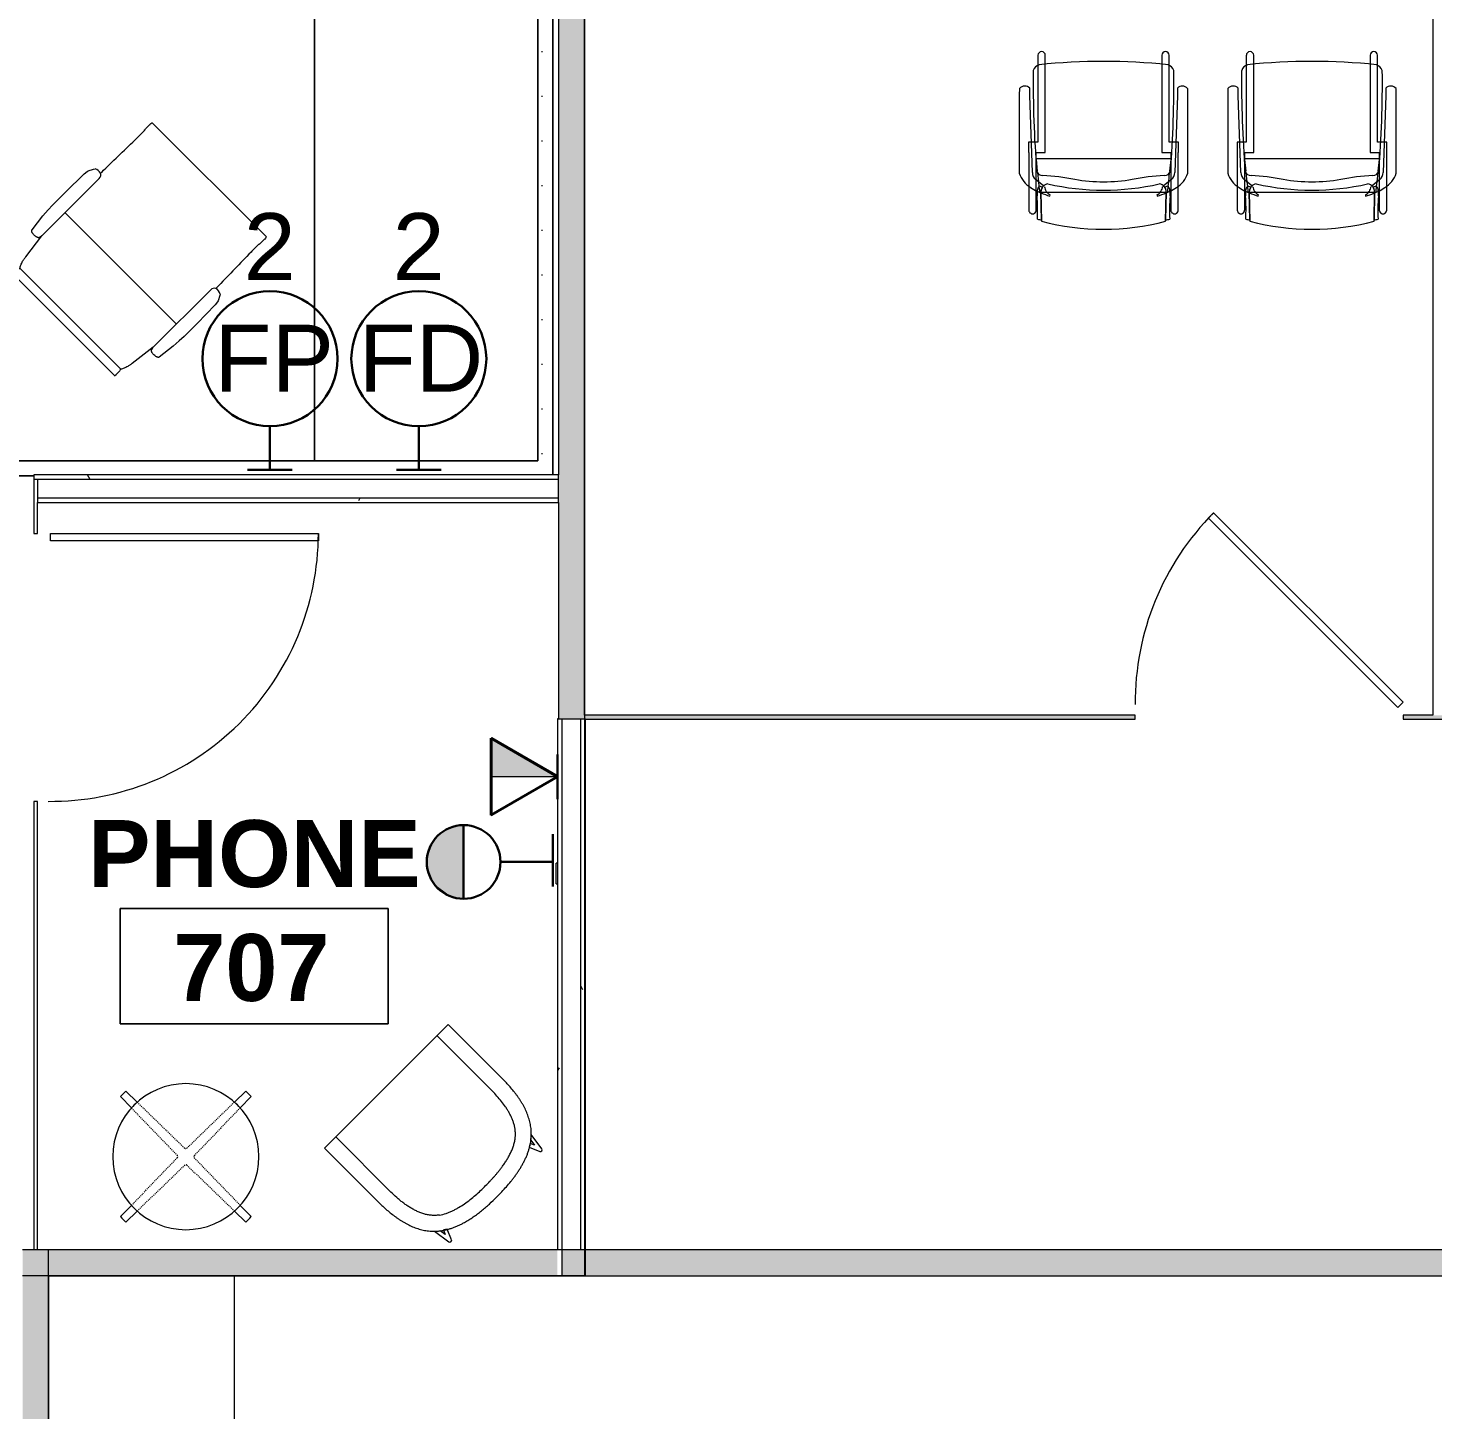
# Model space of a CAD drawing. Header units: inches. Extents: x 0 to 2535, y 0 to 2052.
# Drawn here: x 1130.3 to 1319, y 1736 to 1921.6 of the extents above; entities that cross this region are included whole.
import ezdxf

# ---------------------------------------------------------------- set-up
doc = ezdxf.new("R2010")
doc.units = ezdxf.units.IN
doc.header["$MEASUREMENT"] = 0
for name, pattern in [('Dash', [0.25, 0.125, -0.125]), ('DASH 1_32_', [0.0625, 0.03125, -0.03125]), ('Dash 1_8_', [0.25, 0.125, -0.125])]:
    doc.linetypes.add(name, pattern=pattern)
for name, color, linetype, lineweight in [('A-ANNO-NOTE', 131, 'Continuous', 9), ('A-AREA-IDEN', 2, 'Continuous', 9), ('A-DETL', 90, 'Continuous', 9), ('A-DOOR', 31, 'Continuous', 13), ('A-WALL', 113, 'Continuous', 13), ('A-WALL-PATT', 111, 'Continuous', 13), ('E-ELEC-FIXT', 91, 'Continuous', 9), ('I-FURN', 30, 'Continuous', 9), ('I-FURN-HDLN', 30, 'Dash', 9), ('I-WALL', 2, 'Continuous', 13), ('Q-CASE', 31, 'Continuous', 9)]:
    doc.layers.add(name, color=color, linetype=linetype, lineweight=lineweight)
doc.styles.add('Swis721 Lt BT', font='swissl.ttf', dxfattribs={"height": 9})
doc.styles.add('Swis721 Lt BT_B', font='', dxfattribs={"height": 9})
doc.styles.get('Swis721 Lt BT_B').set_extended_font_data('Swis721 Lt BT', bold=True)
pattern_1 = [(0, (0, 0), (30.72, 7.68), [1.267, -21.773, 1.267, -21.773, -122.88]), (0, (0, 0), (30.72, 7.68), [-46.08, 1.267, -44.813, 1.267, -21.773, -53.76]), (0, (0, 0), (30.72, 7.68), [-115.2, 1.267, -14.093, 1.267, -37.133]), (120, (11.52, 3.84), (-22.011075, 22.7643), [1.267, -21.773, 1.267, -21.773, -122.88]), (120, (11.52, 3.84), (-22.011075, 22.7643), [-46.08, 1.267, -44.813, 1.267, -21.773, -53.76]), (120, (11.52, 3.84), (-22.011075, 22.7643), [-115.2, 1.267, -14.093, 1.267, -37.133]), (240, (15.36, 19.2), (-8.708925, -30.4443), [1.267, -21.773, 1.267, -21.773, -122.88]), (240, (15.36, 19.2), (-8.708925, -30.4443), [-46.08, 1.267, -44.813, 1.267, -21.773, -53.76]), (240, (15.36, 19.2), (-8.708925, -30.4443), [-115.2, 1.267, -14.093, 1.267, -37.133])]

# ---------------------------------------------------------------- blocks, each defined once
blk = doc.blocks.new('Door - Glass Single - Full Rail - Long Handle-7509411-Level 07  POWER _ SIGNAL')
at = {"layer": 'A-DOOR', "lineweight": 20}
for p, q in [((-7.46, 27.46), (-8.16, 26.75)), ((-8.16, 26.75), (17.29, 1.29)), ((18, 2), (-7.46, 27.46)), ((17.29, 1.29), (18, 2))]:
    blk.add_line(p, q, dxfattribs=at)
at = {"layer": 'A-DOOR', "lineweight": 9}
blk.add_arc((18, 2), 36, 135, 180.5, dxfattribs=at)
blk = doc.blocks.new('F-Haworth_Chair_X99-Seminar - X99 Seminar Chair with Glides-V39-Level 07  POWER _ SIGNAL')
at = {"layer": 'I-FURN'}
for p, q in [((-8.34, 11.52), (-8.42, 7.57)), ((-8.42, 7.57), (-8.34, 11.37)), ((8.42, 7.57), (8.34, 11.52)), ((8.34, 11.37), (8.42, 7.57)), ((-10.04, 10.02), (-10.04, 6.81)), ((-9.04, 7.4), (-9.04, 10.02)), ((9.04, 10.02), (9.04, 7.4)), ((10.04, 6.81), (10.04, 10.02)), ((-8.6, 7.6), (-8.62, 7.43)), ((-8.49, 7.6), (-8.56, 7.6)), ((-7.65, 7.6), (-8.4, 7.6)), ((7.65, 7.6), (-7.65, 7.6)), ((-7.18, 7.99), (-7.21, 8.13)), ((7.21, 8.13), (7.18, 7.99)), ((8.4, 7.6), (7.65, 7.6)), ((8.56, 7.6), (8.49, 7.6)), ((8.62, 7.43), (8.6, 7.6)), ((-10.04, 6.81), (-10.04, 5)), ((-9.13, 5.92), (-8.07, 6.77)), ((-9.04, 5.99), (-9.04, 7.4)), ((-9.04, 3.62), (-9.04, 5.99)), ((-8.75, 6.22), (-8.88, 4.99)), ((-8.68, 6.87), (-8.75, 6.22)), ((-8.62, 7.42), (-8.68, 6.87)), ((-8.61, 6.81), (-8.23, 6.95)), ((-8.03, 6.81), (-7.95, 6.87)), ((7.95, 6.87), (8.03, 6.81)), ((8.07, 6.77), (9.13, 5.92)), ((8.23, 6.95), (8.61, 6.81)), ((8.68, 6.87), (8.62, 7.42)), ((8.75, 6.22), (8.68, 6.87)), ((8.88, 4.99), (8.75, 6.22)), ((9.04, 7.4), (9.04, 5.99)), ((9.04, 5.99), (9.04, 3.62)), ((10.04, 5), (10.04, 6.81)), ((-11.32, 5.06), (-11.32, -5.48)), ((-10.04, 4.99), (-10.04, 2.27)), ((-9.92, -5.36), (-9.57, 4.97)), ((-8.9, 4.8), (-9.07, 3.2)), ((-8.88, 4.99), (-8.89, 4.91)), ((8.89, 4.91), (8.88, 4.99)), ((9.07, 3.2), (8.9, 4.8)), ((9.57, 4.97), (9.92, -5.36)), ((10.04, 2.27), (10.04, 4.99)), ((11.32, -5.48), (11.32, 5.06)), ((-10.04, 2.27), (-10.07, 2.27)), ((-10.07, 2.27), (-10.07, 0.89)), ((-9.07, 3.2), (-9.07, 3.12)), ((-9.07, 3.12), (9.07, 3.12)), ((-9.04, 3.43), (-9.04, 3.62)), ((-9.04, 3.12), (-9.04, 3.43)), ((-9.04, 2.27), (-9.04, 3.12)), ((-7.83, 2.27), (-9.04, 2.27)), ((-7.83, -9.57), (-7.83, 2.27)), ((9.04, 2.27), (7.83, 2.27)), ((7.83, 2.27), (7.83, -9.57)), ((9.04, 3.62), (9.04, 3.43)), ((9.04, 3.43), (9.04, 3.12)), ((9.04, 3.12), (9.04, 2.27)), ((9.07, 3.12), (9.07, 3.2)), ((10.07, 2.27), (10.04, 2.27)), ((10.07, 0.89), (10.07, 2.27)), ((-10.07, 0.89), (-9.71, 0.89)), ((-9.71, 0.89), (-9.2, 0.89)), ((-9.2, 0.89), (-8.82, 0.89)), ((-8.82, 0.89), (-8.82, -9.44)), ((8.82, 0.89), (9.2, 0.89)), ((8.82, -9.44), (8.82, 0.89)), ((9.2, 0.89), (9.71, 0.89)), ((9.71, 0.89), (10.07, 0.89)), ((-11.32, -5.48), (-11.3, -6.32)), ((-9.92, -6.36), (-9.92, -5.36)), ((9.92, -5.36), (9.92, -6.36)), ((11.3, -6.32), (11.32, -5.48)), ((-8.82, -9.44), (-8.82, -10.78)), ((8.82, -10.78), (8.82, -9.44)), ((-7.83, -10.78), (-7.83, -9.57)), ((7.83, -9.57), (7.83, -10.78))]:
    blk.add_line(p, q, dxfattribs=at)
for centre, radius, start, end in [((0, -20.73), 33.17, 104.5766, 105.5522), ((0, -20.29), 32.89, 75.3075, 104.696), ((0, -20.73), 33.17, 74.4478, 75.4234), ((-9.54, 10.02), 0.498, 360, 180), ((-36.06, 10.03), 27.2, 355.9857, 2.5118), ((36.06, 10.03), 27.2, 177.4882, 184.0143), ((9.54, 10.02), 0.498, 360, 180), ((-5.2, 7.86), 3.74, 175.9857, 189.9064), ((-4.71, -1.15), 9.61, 113.5094, 116.0036), ((-4.71, -1.15), 9.61, 112.927, 113.3607), ((-4.71, -1.15), 9.61, 112.1064, 112.7369), ((-7.37, 7.55), 1.05, 178.8214, 214.7998), ((-7.37, 7.55), 1.05, 178.8214, 264.0446), ((-4.71, -1.15), 9.61, 105.0666, 111.8962), ((-6.55, 6.76), 1.38, 117.0503, 145.9813), ((6.55, 6.76), 1.38, 34.0187, 62.9497), ((4.71, -1.15), 9.61, 67.2631, 74.9334), ((7.37, 7.55), 1.05, 275.9554, 1.1786), ((7.37, 7.55), 1.05, 325.2002, 1.1786), ((4.71, -1.15), 9.61, 66.6393, 67.073), ((4.71, -1.15), 9.61, 63.9964, 66.4906), ((5.2, 7.86), 3.74, 350.0936, 4.0143), ((-7.87, 3.92), 3.63, 121.9522, 161.8211), ((-4.71, -1.15), 9.61, 116.0036, 121.9522), ((-8.18, 4.9), 1.39, 132.8922, 177.1987), ((-8.28, 7.33), 0.613, 189.9064, 237.4573), ((-11.32, 48.08), 42.84, 274.2301, 280.0233), ((-6.55, 6.76), 1.38, 147.5752, 174.9122), ((0, -26.49), 33.83, 77.2285, 102.7715), ((0, -15.97), 22.19, 79.9767, 100.0233), ((11.32, 48.08), 42.84, 259.9767, 265.7699), ((6.55, 6.76), 1.38, 5.0878, 32.4248), ((8.28, 7.33), 0.613, 302.5427, 350.0936), ((4.71, -1.15), 9.61, 58.0478, 63.9964), ((8.18, 4.9), 1.39, 2.8013, 47.1078), ((7.87, 3.92), 3.63, 18.1789, 58.0478), ((144.06, -7.32), 153.52, 175.4787, 180.5251), ((-8.24, 4.59), 0.763, 84.2338, 165.7662), ((8.24, 4.59), 0.763, 14.2338, 95.7662), ((-144.06, -7.32), 153.52, 359.4749, 4.5213), ((-10.58, -5.68), 0.956, 221.8901, 314.1099), ((10.58, -5.68), 0.956, 225.8901, 318.1099), ((-8.21, -8.28), 1.31, 200.0433, 249.9567), ((8.21, -8.28), 1.31, 290.0433, 339.9567), ((-8.32, -10.78), 0.495, 180, 360), ((0, 75.01), 84.96, 264.1475, 275.8525), ((8.32, -10.78), 0.495, 180, 360)]:
    blk.add_arc(centre, radius, start, end, dxfattribs=at)
blk = doc.blocks.new('F-Haworth_Chair_X99-Seminar - X99 Seminar Chair with Glides-V40-Level 07  POWER _ SIGNAL')
at = {"layer": 'I-FURN'}
for p, q in [((-8.34, 11.52), (-8.42, 7.57)), ((-8.42, 7.57), (-8.34, 11.37)), ((8.42, 7.57), (8.34, 11.52)), ((8.34, 11.37), (8.42, 7.57)), ((-10.04, 10.02), (-10.04, 6.81)), ((-9.04, 7.4), (-9.04, 10.02)), ((9.04, 10.02), (9.04, 7.4)), ((10.04, 6.81), (10.04, 10.02)), ((-8.6, 7.6), (-8.62, 7.43)), ((-8.49, 7.6), (-8.56, 7.6)), ((-7.65, 7.6), (-8.4, 7.6)), ((7.65, 7.6), (-7.65, 7.6)), ((-7.18, 7.99), (-7.21, 8.13)), ((7.21, 8.13), (7.18, 7.99)), ((8.4, 7.6), (7.65, 7.6)), ((8.56, 7.6), (8.49, 7.6)), ((8.62, 7.43), (8.6, 7.6)), ((-10.04, 6.81), (-10.04, 5)), ((-9.13, 5.92), (-8.07, 6.77)), ((-9.04, 5.99), (-9.04, 7.4)), ((-9.04, 3.62), (-9.04, 5.99)), ((-8.75, 6.22), (-8.88, 4.99)), ((-8.68, 6.87), (-8.75, 6.22)), ((-8.62, 7.42), (-8.68, 6.87)), ((-8.61, 6.81), (-8.23, 6.95)), ((-8.03, 6.81), (-7.95, 6.87)), ((7.95, 6.87), (8.03, 6.81)), ((8.07, 6.77), (9.13, 5.92)), ((8.23, 6.95), (8.61, 6.81)), ((8.68, 6.87), (8.62, 7.42)), ((8.75, 6.22), (8.68, 6.87)), ((8.88, 4.99), (8.75, 6.22)), ((9.04, 7.4), (9.04, 5.99)), ((9.04, 5.99), (9.04, 3.62)), ((10.04, 5), (10.04, 6.81)), ((-11.32, 5.06), (-11.32, -5.48)), ((-10.04, 4.99), (-10.04, 2.27)), ((-9.92, -5.36), (-9.57, 4.97)), ((-8.9, 4.8), (-9.07, 3.2)), ((-8.88, 4.99), (-8.89, 4.91)), ((8.89, 4.91), (8.88, 4.99)), ((9.07, 3.2), (8.9, 4.8)), ((9.57, 4.97), (9.92, -5.36)), ((10.04, 2.27), (10.04, 4.99)), ((11.32, -5.48), (11.32, 5.06)), ((-10.04, 2.27), (-10.07, 2.27)), ((-10.07, 2.27), (-10.07, 0.89)), ((-9.07, 3.2), (-9.07, 3.12)), ((-9.07, 3.12), (9.07, 3.12)), ((-9.04, 3.43), (-9.04, 3.62)), ((-9.04, 3.12), (-9.04, 3.43)), ((-9.04, 2.27), (-9.04, 3.12)), ((-7.83, 2.27), (-9.04, 2.27)), ((-7.83, -9.57), (-7.83, 2.27)), ((9.04, 2.27), (7.83, 2.27)), ((7.83, 2.27), (7.83, -9.57)), ((9.04, 3.62), (9.04, 3.43)), ((9.04, 3.43), (9.04, 3.12)), ((9.04, 3.12), (9.04, 2.27)), ((9.07, 3.12), (9.07, 3.2)), ((10.07, 2.27), (10.04, 2.27)), ((10.07, 0.89), (10.07, 2.27)), ((-10.07, 0.89), (-9.71, 0.89)), ((-9.71, 0.89), (-9.2, 0.89)), ((-9.2, 0.89), (-8.82, 0.89)), ((-8.82, 0.89), (-8.82, -9.44)), ((8.82, 0.89), (9.2, 0.89)), ((8.82, -9.44), (8.82, 0.89)), ((9.2, 0.89), (9.71, 0.89)), ((9.71, 0.89), (10.07, 0.89)), ((-11.32, -5.48), (-11.3, -6.32)), ((-9.92, -6.36), (-9.92, -5.36)), ((9.92, -5.36), (9.92, -6.36)), ((11.3, -6.32), (11.32, -5.48)), ((-8.82, -9.44), (-8.82, -10.78)), ((8.82, -10.78), (8.82, -9.44)), ((-7.83, -10.78), (-7.83, -9.57)), ((7.83, -9.57), (7.83, -10.78))]:
    blk.add_line(p, q, dxfattribs=at)
for centre, radius, start, end in [((0, -20.73), 33.17, 104.5766, 105.5522), ((0, -20.29), 32.89, 75.3075, 104.696), ((0, -20.73), 33.17, 74.4478, 75.4234), ((-9.54, 10.02), 0.498, 360, 180), ((-36.06, 10.03), 27.2, 355.9857, 2.5118), ((36.06, 10.03), 27.2, 177.4882, 184.0143), ((9.54, 10.02), 0.498, 360, 180), ((-5.2, 7.86), 3.74, 175.9857, 189.9064), ((-4.71, -1.15), 9.61, 113.5094, 116.0036), ((-4.71, -1.15), 9.61, 112.927, 113.3607), ((-4.71, -1.15), 9.61, 105.0666, 112.7369), ((-7.37, 7.55), 1.05, 178.8214, 214.7998), ((-7.37, 7.55), 1.05, 178.8214, 264.0446), ((-6.55, 6.76), 1.38, 117.0503, 145.9813), ((6.55, 6.76), 1.38, 34.0187, 62.9497), ((4.71, -1.15), 9.61, 67.2631, 74.9334), ((7.37, 7.55), 1.05, 275.9554, 1.1786), ((7.37, 7.55), 1.05, 325.2002, 1.1786), ((4.71, -1.15), 9.61, 66.6393, 67.073), ((4.71, -1.15), 9.61, 63.9964, 66.4906), ((5.2, 7.86), 3.74, 350.0936, 4.0143), ((-7.87, 3.92), 3.63, 121.9522, 161.8211), ((-4.71, -1.15), 9.61, 116.0036, 121.9522), ((-8.18, 4.9), 1.39, 132.8922, 177.1987), ((-8.28, 7.33), 0.613, 189.9064, 237.4573), ((-11.32, 48.08), 42.84, 274.2301, 280.0233), ((-6.55, 6.76), 1.38, 147.5752, 174.9122), ((0, -26.49), 33.83, 77.2285, 102.7715), ((0, -15.97), 22.19, 79.9767, 100.0233), ((11.32, 48.08), 42.84, 259.9767, 265.7699), ((6.55, 6.76), 1.38, 5.0878, 32.4248), ((8.28, 7.33), 0.613, 302.5427, 350.0936), ((4.71, -1.15), 9.61, 58.0478, 63.9964), ((8.18, 4.9), 1.39, 2.8013, 47.1078), ((7.87, 3.92), 3.63, 18.1789, 58.0478), ((144.06, -7.32), 153.52, 175.4787, 180.5251), ((-8.24, 4.59), 0.763, 84.2338, 165.7662), ((8.24, 4.59), 0.763, 14.2338, 95.7662), ((-144.06, -7.32), 153.52, 359.4749, 4.5213), ((-10.58, -5.68), 0.956, 221.8901, 314.1099), ((10.58, -5.68), 0.956, 225.8901, 318.1099), ((-8.21, -8.28), 1.31, 200.0433, 249.9567), ((8.21, -8.28), 1.31, 290.0433, 339.9567), ((-8.32, -10.78), 0.495, 180, 360), ((0, 75.01), 84.96, 264.1475, 275.8525), ((8.32, -10.78), 0.495, 180, 360)]:
    blk.add_arc(centre, radius, start, end, dxfattribs=at)
blk = doc.blocks.new('Door - Glass Single - Patch - Short Handle-7789886-Level 07  POWER _ SIGNAL')
at = {"layer": 'A-DOOR', "lineweight": 20}
for p, q in [((17, -2), (18, -2)), ((17, -38), (17, -2)), ((18, -2), (18, -38)), ((18, -38), (17, -38))]:
    blk.add_line(p, q, dxfattribs=at)
at = {"layer": 'A-DOOR', "lineweight": 9}
blk.add_arc((18, -2), 36, 179.5, 270, dxfattribs=at)
blk = doc.blocks.new('Seating-Chair-Teknion-BBTCS_Tulip-R2013 - Sled Work Chair-7116678-Level 07  POWER _ SIGNAL')
at = {"layer": 'I-FURN'}
for p, q in [((-8.84, 10.2), (-9.19, 7.85)), ((-7.8, 8.86), (-8.38, 10.29)), ((8.38, 10.29), (7.8, 8.86)), ((9.19, 7.85), (8.84, 10.2)), ((-8.6, 8.34), (-8.48, 9.18)), ((-8.48, 9.18), (-8.23, 8.57)), ((-8.23, 8.57), (-7.8, 8.86)), ((7.8, 8.86), (8.23, 8.57)), ((8.23, 8.57), (8.48, 9.18)), ((8.48, 9.18), (8.6, 8.34)), ((-11.75, 0), (-11.75, -10.5)), ((-9.62, 0), (-9.62, -10.5)), ((9.63, -10.5), (9.63, 0)), ((11.75, -10.5), (11.75, 0)), ((-11.75, -10.5), (11.75, -10.5))]:
    blk.add_line(p, q, dxfattribs=at)
for centre, radius, start, end in [((-8.59, 10.15), 0.253, 33.5846, 170.2337), ((8.59, 10.15), 0.253, 9.7663, 146.4154), ((-2.42, 0.37), 10.09, 127.7971, 132.1351), ((2.42, 0.37), 10.09, 47.8649, 52.2029)]:
    blk.add_arc(centre, radius, start, end, dxfattribs=at)
for points, knots in [([(0, 10.5), (-0.31, 10.5), (-0.94, 10.49), (-1.87, 10.45), (-2.64, 10.38), (-3.25, 10.31), (-3.7, 10.25), (-4.16, 10.17), (-4.62, 10.08), (-5.07, 9.98), (-5.52, 9.85), (-5.96, 9.72), (-6.4, 9.57), (-6.84, 9.4), (-7.25, 9.2), (-7.66, 8.99), (-8.19, 8.67), (-8.57, 8.4), (-8.81, 8.21)], [0, 0, 0, 0, 0.1, 0.2, 0.3, 0.35, 0.4, 0.45, 0.5, 0.55, 0.6, 0.65, 0.7, 0.75, 0.8, 0.85, 0.9, 1, 1, 1, 1]), ([(8.81, 8.21), (8.57, 8.4), (8.19, 8.67), (7.66, 8.99), (7.25, 9.2), (6.84, 9.4), (6.4, 9.57), (5.96, 9.72), (5.45, 9.88), (4.85, 10.03), (4.27, 10.15), (3.82, 10.23), (3.36, 10.3), (2.79, 10.37), (2.1, 10.43), (1.17, 10.49), (0.47, 10.5), (0, 10.5)], [0, 0, 0, 0, 0.1, 0.15, 0.2, 0.25, 0.3, 0.35, 0.4, 0.475, 0.55, 0.5875, 0.625, 0.7, 0.775, 0.85, 1, 1, 1, 1]), ([(-8.81, 8.21), (-9, 8.04), (-9.37, 7.69), (-9.85, 7.13), (-10.2, 6.61), (-10.45, 6.17), (-10.62, 5.84), (-10.78, 5.5), (-10.92, 5.15), (-11.05, 4.8), (-11.16, 4.44), (-11.26, 4.08), (-11.35, 3.72), (-11.43, 3.35), (-11.5, 2.99), (-11.56, 2.62), (-11.62, 2.12), (-11.69, 1.5), (-11.73, 0.75), (-11.75, 0.25), (-11.75, 0)], [0, 0, 0, 0, 0.083333, 0.166667, 0.25, 0.291667, 0.333333, 0.375, 0.416667, 0.458333, 0.5, 0.541667, 0.583333, 0.625, 0.666667, 0.708333, 0.75, 0.833333, 0.916667, 1, 1, 1, 1]), ([(0, 8.37), (-0.27, 8.38), (-0.68, 8.37), (-1.22, 8.35), (-1.61, 8.33), (-2.01, 8.3), (-2.41, 8.27), (-2.81, 8.22), (-3.25, 8.16), (-3.74, 8.09), (-4.26, 7.98), (-4.78, 7.86), (-5.21, 7.73), (-5.55, 7.61), (-5.88, 7.49), (-6.29, 7.31), (-6.75, 7.06), (-7.05, 6.87), (-7.2, 6.77)], [-1, -1, -1, -1, -0.892857, -0.839286, -0.785714, -0.732143, -0.678571, -0.625, -0.571429, -0.5, -0.428571, -0.357143, -0.285714, -0.25, -0.214286, -0.142857, -0.071429, 0, 0, 0, 0]), ([(7.2, 6.77), (6.94, 6.95), (6.55, 7.19), (5.98, 7.45), (5.55, 7.62), (5.1, 7.76), (4.5, 7.93), (3.74, 8.09), (2.81, 8.23), (1.88, 8.32), (0.95, 8.36), (0.32, 8.38), (0, 8.37)], [-1, -1, -1, -1, -0.875, -0.8125, -0.75, -0.6875, -0.625, -0.5, -0.375, -0.25, -0.125, 0, 0, 0, 0]), ([(11.75, 0), (11.75, 0.25), (11.73, 0.75), (11.69, 1.5), (11.62, 2.12), (11.56, 2.62), (11.5, 2.99), (11.43, 3.35), (11.35, 3.72), (11.26, 4.08), (11.16, 4.44), (11.05, 4.8), (10.92, 5.15), (10.78, 5.5), (10.57, 5.95), (10.27, 6.5), (9.85, 7.13), (9.37, 7.69), (9, 8.04), (8.81, 8.21)], [0, 0, 0, 0, 0.083333, 0.166667, 0.25, 0.291667, 0.333333, 0.375, 0.416667, 0.458333, 0.5, 0.541667, 0.583333, 0.625, 0.666667, 0.75, 0.833333, 0.916667, 1, 1, 1, 1]), ([(-7.2, 6.77), (-7.45, 6.58), (-7.79, 6.26), (-8.18, 5.78), (-8.44, 5.39), (-8.63, 5.05), (-8.76, 4.77), (-8.89, 4.49), (-9.02, 4.13), (-9.16, 3.68), (-9.28, 3.23), (-9.4, 2.63), (-9.51, 1.87), (-9.59, 0.94), (-9.62, 0.32), (-9.62, 0)], [-1, -1, -1, -1, -0.875, -0.8125, -0.75, -0.6875, -0.65625, -0.625, -0.5625, -0.5, -0.4375, -0.375, -0.25, -0.125, 0, 0, 0, 0]), ([(7.2, 6.77), (7.35, 6.66), (7.62, 6.42), (7.97, 6.05), (8.24, 5.7), (8.43, 5.4), (8.57, 5.17), (8.69, 4.94), (8.84, 4.61), (9, 4.2), (9.16, 3.69), (9.29, 3.17), (9.39, 2.65), (9.48, 2.12), (9.54, 1.59), (9.6, 0.89), (9.62, 0.35), (9.63, 0)], [0, 0, 0, 0, 0.071429, 0.142857, 0.214286, 0.25, 0.285714, 0.321429, 0.357143, 0.428571, 0.5, 0.571429, 0.642857, 0.714286, 0.785714, 0.857143, 1, 1, 1, 1])]:
    blk.add_open_spline(points, degree=3, knots=knots, dxfattribs=at)
blk = doc.blocks.new('Table-Coffee-Teknion-BBCTC_Cosmos_Small-R2013 - 17 3_4_ High-7116672-Level 07  POWER _ SIGNAL')
at = {"layer": 'I-FURN'}
for p, q in [((-8.77, 8.06), (-7.31, 6.55)), ((-6.54, 7.32), (-8.05, 8.78)), ((8.05, 8.78), (6.54, 7.32)), ((7.31, 6.55), (8.77, 8.06)), ((-7.31, -6.55), (-8.77, -8.06)), ((-8.05, -8.78), (-6.54, -7.32)), ((6.54, -7.32), (8.05, -8.78)), ((8.77, -8.06), (7.31, -6.55))]:
    blk.add_line(p, q, dxfattribs=at)
for radius, start, end in [(9.81, 360, 180), (11.91, 132.513, 137.408), (11.91, 42.592, 47.4811), (9.81, 131.7705, 138.1519), (9.81, 131.7705, 138.1519), (9.81, 41.8481, 48.2237), (9.81, 41.8481, 48.2237), (9.81, 180, 360), (9.81, 221.8481, 228.2237), (9.81, 221.8481, 228.2237), (9.81, 311.7705, 318.1849), (9.81, 311.7705, 318.1514), (11.91, 222.592, 227.4811), (11.91, 312.513, 317.4079)]:
    blk.add_arc((0, 0), radius, start, end, dxfattribs=at)
at = {"layer": 'I-FURN-HDLN'}
for p, q in [((-1.13, 0.14), (-7.31, 6.55)), ((-6.54, 7.32), (-0.14, 1.13)), ((0.14, 1.13), (6.54, 7.32)), ((7.31, 6.55), (1.13, 0.14)), ((-7.31, -6.55), (-1.13, -0.13)), ((-0.14, -1.13), (-6.54, -7.32)), ((6.54, -7.32), (0.14, -1.14)), ((1.14, -0.14), (7.31, -6.54))]:
    blk.add_line(p, q, dxfattribs=at)
for centre, start, end in [((-1.29, 0), 319.2979, 41.4043), ((0, 1.29), 228.5957, 311.4043), ((1.29, 0), 138.6476, 223.9721), ((0, -1.29), 47.5735, 131.4196)]:
    blk.add_arc(centre, 0.206, start, end, dxfattribs=at)
blk = doc.blocks.new('Adjustable Workstation 1 - 7 x 6-V84-Level 07  POWER _ SIGNAL')
at = {"layer": 'I-FURN'}
h = blk.add_hatch(dxfattribs=at)
h.set_pattern_fill('FP_11', color=256, style=0, pattern_type=2)
h.set_pattern_definition([(180, (1200.75, 1861.5), (-1.5, -3), [0.127, -2.873])])
h.paths.add_polyline_path([(76, 0), (69.75, 0), (69.75, -0.125), (0, -0.125), (0.023, -87), (0.045, -86.045), (1, -87), (2, -86), (2, -2), (76, -2), (76, -0.125)], flags=0)
h.paths.add_polyline_path([(74, -56), (74, -86), (76, -86), (76, -56)], flags=0)
h.paths.add_polyline_path([(75, -87), (73.996, -87.946), (39, -87), (2, -88), (76, -88)], flags=0)
for p, q in [((76, 0), (69.75, 0)), ((69.75, 0), (76, 0)), ((76, -2), (76, 0)), ((76, 0), (76, -2)), ((0, -0.125), (0, -88)), ((0, -86), (0, -0.125)), ((32, -2), (2, -2)), ((2, -2), (2, -86)), ((2, -86), (2, -2)), ((2, -2), (32, -2)), ((2, -86), (2, -2)), ((2, -2), (76, -2)), ((32, -2), (2, -2)), ((2, -2), (2, -62)), ((32, -86), (32, -2)), ((32, -2), (32, -86)), ((76, -2), (32, -2)), ((76, -56), (74, -56)), ((74, -56), (74, -86)), ((74, -62), (74, -56)), ((74, -56), (76, -56)), ((76, -88), (76, -56)), ((76, -56), (76, -86)), ((2, -62), (2, -86)), ((32, -62), (2, -62)), ((2, -62), (2, -86)), ((2, -86), (2, -62)), ((2, -62), (32, -62)), ((74, -62), (32, -62)), ((32, -62), (74, -62)), ((74, -64), (74, -62)), ((74, -86), (74, -62)), ((74, -62), (74, -86)), ((58, -64), (74, -64)), ((58, -64), (74, -64)), ((58, -64), (74, -64)), ((58, -64), (74, -64)), ((58, -64), (74, -64)), ((58, -64), (74, -64)), ((58, -64), (58, -86)), ((74, -64), (58, -64)), ((74, -64), (58, -64)), ((58, -64), (58, -65)), ((74, -64), (58, -64)), ((58, -64), (74, -64)), ((58, -64), (58, -65)), ((58, -64), (58, -65)), ((74, -64), (58, -64)), ((58, -64), (74, -64)), ((58, -64), (58, -65)), ((58, -64), (58, -65)), ((74, -64), (58, -64)), ((58, -64), (74, -64)), ((58, -64), (58, -65)), ((58, -64), (58, -65)), ((74, -86), (74, -64)), ((74, -65), (74, -64)), ((74, -65), (74, -64)), ((74, -64), (74, -65)), ((74, -65), (74, -64)), ((74, -64), (74, -65)), ((74, -65), (74, -64)), ((74, -64), (74, -65)), ((74, -65), (74, -64)), ((58, -65), (74, -65)), ((58, -86), (58, -65)), ((58, -65), (74, -65)), ((74, -65), (58, -65)), ((58, -65), (74, -65)), ((74, -65), (58, -65)), ((58, -65), (74, -65)), ((74, -65), (58, -65)), ((58, -65), (74, -65)), ((74, -65), (74, -86)), ((74, -86), (74, -65)), ((0, -88), (0, -86)), ((2, -86), (32, -86)), ((32, -86), (2, -86)), ((74, -86), (2, -86)), ((2, -86), (32, -86)), ((2, -86), (32, -86)), ((32, -86), (2, -86)), ((32, -86), (58, -86)), ((32, -86), (74, -86)), ((74, -86), (32, -86)), ((58, -86), (74, -86)), ((74, -86), (58, -86)), ((58, -86), (74, -86)), ((76, -86), (76, -88)), ((0, -88), (76, -88)), ((2, -88), (0, -88)), ((32, -88), (2, -88)), ((58, -88), (32, -88)), ((74, -88), (58, -88)), ((76, -88), (74, -88))]:
    blk.add_line(p, q, dxfattribs=at)
at = {"layer": 'I-FURN', "linetype": 'Dash 1_8_'}
for p, q in [((76, 0), (76, -2)), ((76, -2), (76, -56)), ((76, -56), (76, -86)), ((76, -86), (76, -88))]:
    blk.add_line(p, q, dxfattribs=at)
at = {"layer": 'I-FURN', "linetype": 'DASH 1_32_'}
blk.add_line((58, -66), (74, -66), dxfattribs=at)
blk = doc.blocks.new('HermanMiller_Collection_Eames_AluminumGroup_LoungeChairSwivel - Arms Swivel Base-V69-Level 07  POWER _ SIGNAL')
at = {"layer": 'I-FURN'}
for p, q in [((-6.94, 12.09), (-4.59, 12.38)), ((-4.59, 12.38), (-3.51, 12.46)), ((-3.51, 12.46), (-2.64, 12.49)), ((-2.64, 12.49), (-0.18, 12.49)), ((-0.18, 12.49), (3.32, 12.43)), ((3.32, 12.43), (3.84, 12.38)), ((3.84, 12.38), (3.99, 12.34)), ((3.99, 12.34), (4.64, 12.01)), ((4.64, 12.01), (4.83, 11.89)), ((-12.96, -9.61), (-12.96, 9.61)), ((-11.95, 9.63), (-11.95, 9.59)), ((-11.95, 9.59), (-11.76, 9.6)), ((-11.76, -9.6), (-11.76, 9.6)), ((-10.12, 10.12), (-6.61, 10.58)), ((-6.61, 10.58), (-6.94, 10.64)), ((-6.61, 10.58), (4.33, 10.58)), ((-2.19, 10.58), (-2.19, -10.58)), ((13.22, 10.83), (13.22, 10.86)), ((14.64, 10.85), (14.64, -10.85)), ((-11.95, -9.59), (-11.95, -9.63)), ((-11.76, -9.6), (-11.95, -9.59)), ((-6.61, -10.58), (-10.12, -10.12)), ((-6.94, -10.64), (-6.61, -10.58)), ((-6.61, -10.58), (4.33, -10.58)), ((13.22, -10.86), (13.22, -10.83)), ((-4.59, -12.38), (-6.94, -12.09)), ((-3.51, -12.46), (-4.59, -12.38)), ((-2.64, -12.49), (-3.51, -12.46)), ((-0.18, -12.49), (-2.64, -12.49)), ((3.32, -12.43), (-0.18, -12.49)), ((3.84, -12.38), (3.32, -12.43)), ((3.99, -12.34), (3.84, -12.38)), ((4.64, -12.01), (3.99, -12.34)), ((4.83, -11.89), (4.64, -12.01))]:
    blk.add_line(p, q, dxfattribs=at)
at = {"layer": 'I-FURN', "flags": 128}
for points in [[(4.94, 10.96), (5.23, 10.95), (5.52, 10.95)], [(5.52, -10.95), (5.23, -10.95), (4.94, -10.96)]]:
    blk.add_lwpolyline(points, dxfattribs=at)
at = {"layer": 'I-FURN'}
for centre, radius, start, end in [((3.68, 11.28), 1.3, 345.8347, 28.1255), ((-12.38, 5.3), 4.35, 84.2936, 97.7064), ((4.33, 11.27), 0.69, 270, 332.7502), ((-12.38, -5.3), 4.35, 262.2936, 275.7064), ((4.33, -11.27), 0.69, 27.2498, 90), ((3.68, -11.28), 1.3, 331.8745, 14.1653)]:
    blk.add_arc(centre, radius, start, end, dxfattribs=at)
for points, knots in [([(-6.94, 10.64), (-6.95, 10.65), (-6.96, 10.65), (-6.99, 10.65), (-7, 10.66), (-7.02, 10.67), (-7.03, 10.68), (-7.05, 10.69), (-7.06, 10.7), (-7.07, 10.71), (-7.08, 10.72), (-7.09, 10.73), (-7.1, 10.74), (-7.11, 10.76), (-7.11, 10.77), (-7.12, 10.78), (-7.13, 10.8), (-7.14, 10.81), (-7.15, 10.83), (-7.16, 10.85), (-7.17, 10.87), (-7.18, 10.9), (-7.2, 10.95), (-7.22, 11.02), (-7.24, 11.11), (-7.25, 11.23), (-7.26, 11.37), (-7.25, 11.52), (-7.23, 11.66), (-7.21, 11.77), (-7.18, 11.85), (-7.16, 11.9), (-7.15, 11.92), (-7.14, 11.94), (-7.13, 11.96), (-7.12, 11.97), (-7.11, 11.98), (-7.1, 12), (-7.09, 12.01), (-7.08, 12.02), (-7.07, 12.03), (-7.06, 12.04), (-7.05, 12.04), (-7.05, 12.05), (-7.03, 12.06), (-7.02, 12.07), (-7, 12.08), (-6.99, 12.08), (-6.97, 12.09), (-6.95, 12.09), (-6.94, 12.09)], [-1, -1, -1, -1, -0.984375, -0.96875, -0.957031, -0.953125, -0.9375, -0.921875, -0.917969, -0.914062, -0.90625, -0.890625, -0.882812, -0.875, -0.867188, -0.859375, -0.84375, -0.835938, -0.828125, -0.8125, -0.796875, -0.78125, -0.75, -0.708333, -0.666667, -0.583333, -0.5, -0.416667, -0.333333, -0.25, -0.208333, -0.1875, -0.166667, -0.15625, -0.145833, -0.135417, -0.125, -0.114583, -0.104167, -0.09375, -0.088542, -0.083333, -0.078125, -0.072917, -0.0625, -0.052083, -0.041667, -0.03125, -0.020833, 0, 0, 0, 0]), ([(13.22, 10.86), (13.22, 10.87), (13.22, 10.87), (13.23, 10.87), (13.25, 10.88), (13.27, 10.88), (13.29, 10.88), (13.32, 10.88), (13.34, 10.88)], [-1, -1, -1, -1, -0.75, -0.625, -0.5, -0.375, -0.25, 0, 0, 0, 0]), ([(13.34, 10.88), (13.4, 10.89), (13.61, 10.9), (13.97, 10.9), (14.25, 10.89), (14.38, 10.89), (14.47, 10.88), (14.54, 10.87), (14.6, 10.87), (14.63, 10.86), (14.64, 10.85), (14.64, 10.85)], [-1, -1, -1, -1, -0.857143, -0.571429, -0.428571, -0.357143, -0.285714, -0.214286, -0.142857, -0.071429, 0, 0, 0, 0]), ([(-6.94, -12.09), (-6.95, -12.09), (-6.96, -12.09), (-6.99, -12.08), (-7, -12.08), (-7.02, -12.07), (-7.03, -12.06), (-7.05, -12.05), (-7.06, -12.04), (-7.07, -12.03), (-7.08, -12.02), (-7.09, -12.01), (-7.1, -12), (-7.11, -11.98), (-7.12, -11.97), (-7.12, -11.96), (-7.13, -11.94), (-7.14, -11.93), (-7.15, -11.91), (-7.16, -11.89), (-7.17, -11.87), (-7.18, -11.84), (-7.21, -11.77), (-7.23, -11.66), (-7.26, -11.47), (-7.26, -11.28), (-7.24, -11.11), (-7.22, -11.02), (-7.2, -10.95), (-7.18, -10.89), (-7.16, -10.85), (-7.15, -10.82), (-7.13, -10.8), (-7.13, -10.78), (-7.12, -10.77), (-7.11, -10.76), (-7.1, -10.74), (-7.08, -10.73), (-7.08, -10.72), (-7.07, -10.71), (-7.06, -10.7), (-7.05, -10.69), (-7.05, -10.69), (-7.03, -10.68), (-7.02, -10.67), (-7, -10.66), (-6.99, -10.65), (-6.97, -10.65), (-6.95, -10.65), (-6.94, -10.64)], [-1, -1, -1, -1, -0.984375, -0.96875, -0.957031, -0.953125, -0.9375, -0.921875, -0.917969, -0.914062, -0.90625, -0.890625, -0.882812, -0.875, -0.867188, -0.859375, -0.84375, -0.835938, -0.828125, -0.8125, -0.796875, -0.78125, -0.75, -0.666667, -0.583333, -0.416667, -0.333333, -0.291667, -0.25, -0.208333, -0.1875, -0.166667, -0.15625, -0.145833, -0.135417, -0.125, -0.114583, -0.104167, -0.09375, -0.088542, -0.083333, -0.078125, -0.072917, -0.0625, -0.052083, -0.041667, -0.03125, -0.020833, 0, 0, 0, 0]), ([(13.34, -10.88), (13.32, -10.88), (13.29, -10.88), (13.27, -10.88), (13.25, -10.88), (13.23, -10.87), (13.22, -10.87), (13.22, -10.87), (13.22, -10.86)], [-1, -1, -1, -1, -0.75, -0.625, -0.5, -0.375, -0.25, 0, 0, 0, 0]), ([(14.64, -10.85), (14.64, -10.86), (14.62, -10.86), (14.52, -10.88), (14.27, -10.9), (13.87, -10.9), (13.54, -10.9), (13.4, -10.89), (13.34, -10.88)], [-1, -1, -1, -1, -0.892857, -0.785714, -0.571429, -0.285714, -0.142857, 0, 0, 0, 0])]:
    blk.add_open_spline(points, degree=3, knots=knots, dxfattribs=at)
for points in [[(-11.76, 9.6), (-11.64, 9.67), (-11.37, 9.8), (-11.02, 9.92), (-10.83, 9.99)], [(-10.83, 9.99), (-10.79, 10), (-10.71, 10.02), (-10.55, 10.06), (-10.35, 10.09), (-10.2, 10.11), (-10.12, 10.12)], [(5.52, 10.95), (6.54, 10.92), (8.59, 10.89), (10.68, 10.85), (11.73, 10.84)], [(11.73, 10.84), (11.97, 10.84), (12.47, 10.83), (12.96, 10.83), (13.22, 10.83)], [(-10.83, -9.99), (-11.02, -9.92), (-11.37, -9.8), (-11.64, -9.67), (-11.76, -9.6)], [(-10.12, -10.12), (-10.2, -10.11), (-10.35, -10.09), (-10.55, -10.06), (-10.71, -10.02), (-10.79, -10), (-10.83, -9.99)], [(11.73, -10.84), (10.68, -10.85), (8.59, -10.89), (6.54, -10.92), (5.52, -10.95)], [(13.22, -10.83), (12.96, -10.83), (12.47, -10.83), (11.97, -10.84), (11.73, -10.84)]]:
    blk.add_open_spline(points, degree=3, dxfattribs=at)
blk = doc.blocks.new('C-Counter Top - ADJ HEIGHT-7620416-Level 07  POWER _ SIGNAL')
at = {"layer": 'Q-CASE'}
for p, q in [((-47.26, 0), (-47.26, -25)), ((-47.26, -25), (133.25, -25))]:
    blk.add_line(p, q, dxfattribs=at)
blk = doc.blocks.new('PS - Power Device _Wall Base_ - USB-4962308-Level 07  POWER _ SIGNAL')
at = {"layer": 'E-ELEC-FIXT'}
for p, q in [((1201.19, 1806.69), (1201.19, 1809.44)), ((1201.38, 1809.44), (1201.19, 1809.44)), ((1201.19, 1806.69), (1201.38, 1806.69))]:
    blk.add_line(p, q, dxfattribs=at)
blk = doc.blocks.new('Room Tag - Room Name and Number-3379422-Level 07  POWER _ SIGNAL')
at = {"layer": 'A-AREA-IDEN'}
for p, q in [((-0.1881, -0.1636), (-0.1881, -0.0018)), ((-0.1881, -0.0018), (0.1869, -0.0018)), ((0.1869, -0.0018), (-0.1881, -0.0018)), ((-0.1881, -0.0018), (-0.1881, -0.1636)), ((0.1869, -0.0018), (0.1869, -0.1636)), ((0.1869, -0.1636), (0.1869, -0.0018)), ((0.1869, -0.1636), (-0.1881, -0.1636)), ((-0.1881, -0.1636), (0.1869, -0.1636))]:
    blk.add_line(p, q, dxfattribs=at)

msp = doc.modelspace()

# ---------------------------------------------------------------- hatches: boundary and pattern name
at = {"layer": 'A-ANNO-NOTE'}
for points in [[(1201.44, 1821.1), (1192.51, 1826.26), (1192.51, 1821.1)], [(1187.09, 1804.96), (1186.37, 1813.94), (1184.8, 1806.66)], [(1184.8, 1806.66), (1186.37, 1813.94), (1184.8, 1812.56)], [(1184.8, 1812.56), (1186.37, 1813.94), (1185.61, 1813.42)], [(1186.37, 1813.94), (1188.25, 1814.53), (1187.09, 1814.27)], [(1187.09, 1804.96), (1188.25, 1814.53), (1186.37, 1813.94)], [(1188.25, 1804.69), (1188.25, 1814.53), (1187.09, 1804.96)], [(1188.64, 1804.66), (1188.64, 1814.56), (1188.25, 1814.53)], [(1188.64, 1804.66), (1188.25, 1814.53), (1188.25, 1804.69)], [(1188.77, 1804.66), (1188.77, 1814.56), (1188.64, 1804.66)], [(1188.64, 1804.66), (1188.77, 1814.56), (1188.64, 1814.56)], [(1184.8, 1806.66), (1184.8, 1812.56), (1183.91, 1808.7)], [(1183.91, 1810.53), (1184.8, 1812.56), (1184.44, 1812.01)], [(1183.91, 1808.7), (1184.8, 1812.56), (1183.91, 1810.53)], [(1183.91, 1810.53), (1184.44, 1812.01), (1184.12, 1811.29)], [(1183.91, 1808.7), (1183.91, 1810.53), (1183.82, 1809.61)], [(1184.8, 1806.66), (1183.91, 1808.7), (1184.44, 1807.21)], [(1184.44, 1807.21), (1183.91, 1808.7), (1184.07, 1808.06)], [(1187.09, 1804.96), (1184.8, 1806.66), (1186.15, 1805.42)], [(1186.15, 1805.42), (1184.8, 1806.66), (1185.32, 1806.07)]]:
    msp.add_hatch(color=256, dxfattribs=at).paths.add_polyline_path(points, flags=0)
at = {"layer": 'A-WALL-PATT', "lineweight": 9}
for points in [[(1205, 1828.83), (1205, 2035.5), (1201.5, 2035.5), (1201.5, 1828.83), (1204.5, 1828.83)], [(1133, 1305.78), (1133, 1757.5), (1129.5, 1757.5), (1129.5, 1305.78)], [(1158, 1754), (1201.38, 1754), (1201.38, 1757.5), (1133, 1757.5), (1133, 1754), (1136.79, 1754)], [(1323, 1754), (1429, 1754), (1429, 1757.5), (1202, 1757.5), (1202, 1754), (1319, 1754)]]:
    msp.add_hatch(color=7, dxfattribs=at).paths.add_polyline_path(points, flags=0)
h = msp.add_hatch(dxfattribs=at)
h.set_pattern_fill('FP_1', color=256, style=0, pattern_type=2)
h.set_pattern_definition(pattern_1)
h.paths.add_polyline_path([(1131, 1861), (1201.5, 1861), (1201.5, 1861.63), (1131, 1861.63), (1131, 1861.5)], flags=0)
h = msp.add_hatch(dxfattribs=at)
h.set_pattern_fill('FP_1', color=256, style=0, pattern_type=2)
h.set_pattern_definition(pattern_1)
h.paths.add_polyline_path([(1198.75, 1857.88), (1201.5, 1857.88), (1201.5, 1858.5), (1131.5, 1858.5), (1131.5, 1857.88), (1180.36, 1857.88)], flags=0)
h = msp.add_hatch(color=7, dxfattribs=at)
h.paths.add_polyline_path([(2173, 1828.81), (2218.22, 1828.81), (2218.22, 1829.31), (2143.5, 1829.31), (2143.5, 1828.81), (2149, 1828.81)], flags=0)
h.paths.add_polyline_path([(2104, 1828.81), (2107.5, 1828.81), (2107.5, 1829.31), (2095.5, 1829.31), (2095.5, 1828.81), (2099, 1828.81)], flags=0)
h.paths.add_polyline_path([(1902.88, 1828.81), (2059.5, 1828.81), (2059.5, 1829.31), (1902.88, 1829.31)], flags=0)
h.paths.add_polyline_path([(1863.38, 1828.81), (1866.88, 1828.81), (1866.88, 1829.31), (1854.88, 1829.31), (1854.88, 1828.81), (1858.38, 1828.81)], flags=0)
h.paths.add_polyline_path([(1818.38, 1828.81), (1818.88, 1828.81), (1818.88, 1829.31), (1734.88, 1829.31), (1734.88, 1828.81), (1813.38, 1828.81)], flags=0)
h.paths.add_polyline_path([(1698.88, 1828.81), (1698.88, 1829.31), (1484.44, 1829.31), (1484.44, 1828.81), (1656.12, 1828.81)], flags=0)
h.paths.add_polyline_path([(1429, 1828.81), (1448.44, 1828.81), (1448.44, 1829.31), (1363, 1829.31), (1363, 1828.81)], flags=0)
h.paths.add_polyline_path([(1327, 1828.81), (1327, 1829.31), (1315, 1829.31), (1315, 1828.81), (1323, 1828.81)], flags=0)
h.paths.add_polyline_path([(1267.5, 1828.81), (1279, 1828.81), (1279, 1829.31), (1205, 1829.31), (1205, 1828.83), (1205.13, 1828.81)], flags=0)
h = msp.add_hatch(dxfattribs=at)
h.set_pattern_fill('FP_1', color=256, style=0, pattern_type=2)
h.set_pattern_definition(pattern_1)
h.paths.add_polyline_path([(1201.38, 1757.5), (1202, 1757.53), (1202, 1828.83), (1201.38, 1828.83), (1201.38, 1767.16)], flags=0)
h = msp.add_hatch(dxfattribs=at)
h.set_pattern_fill('FP_1', color=256, style=0, pattern_type=2)
h.set_pattern_definition(pattern_1)
h.paths.add_polyline_path([(1205, 1757.5), (1205.13, 1757.5), (1205.13, 1828.81), (1205, 1828.83), (1204.5, 1828.83), (1204.5, 1757.5)], flags=0)

# ---------------------------------------------------------------- linework, layer by layer
at = {"layer": 'A-ANNO-NOTE', "lineweight": 30}
for p, q in [((1162.75, 1862.28), (1162.75, 1868.14)), ((1182.75, 1862.28), (1182.75, 1868.14)), ((1165.75, 1862.28), (1159.75, 1862.28)), ((1185.75, 1862.28), (1179.75, 1862.28)), ((1201.38, 1821.06), (1192.44, 1826.22)), ((1192.44, 1815.91), (1192.44, 1826.22)), ((1201.44, 1821.1), (1192.51, 1826.26)), ((1192.51, 1815.95), (1192.51, 1826.26)), ((1201.38, 1824.06), (1201.38, 1818.06)), ((1201.38, 1821.06), (1192.44, 1815.91)), ((1201.44, 1821.1), (1192.51, 1815.95)), ((1188.77, 1804.66), (1188.77, 1814.56)), ((1200.74, 1806.33), (1200.74, 1813.35)), ((1200.74, 1809.61), (1193.72, 1809.61))]:
    msp.add_line(p, q, dxfattribs=at)
at = {"layer": 'A-ANNO-NOTE'}
for p, q in [((1201.44, 1821.1), (1192.51, 1826.26)), ((1192.51, 1826.26), (1192.51, 1821.1)), ((1192.51, 1821.1), (1201.44, 1821.1)), ((1188.77, 1804.66), (1188.77, 1814.56))]:
    msp.add_line(p, q, dxfattribs=at)
at = {"layer": 'A-ANNO-NOTE', "lineweight": 30}
for centre, radius in [((1162.75, 1877.21), 9.07), ((1182.75, 1877.21), 9.07), ((1188.77, 1809.61), 4.95), ((1188.77, 1809.61), 4.95), ((1188.77, 1809.61), 4.95), ((1188.77, 1809.61), 4.95), ((1188.77, 1809.61), 4.95), ((1188.77, 1809.61), 4.95), ((1188.77, 1809.61), 4.95)]:
    msp.add_circle(centre, radius, dxfattribs=at)
at = {"layer": 'A-ANNO-NOTE'}
msp.add_arc((1188.77, 1809.61), 4.95, 90, 270, dxfattribs=at)
at = {"layer": 'A-DETL'}
for p, q in [((1205, 2035.5), (1205, 1754)), ((1205, 1754), (1133, 1754)), ((1133, 1754), (1133, 1305.78))]:
    msp.add_line(p, q, dxfattribs=at)
at = {"layer": 'A-WALL', "color": 8, "lineweight": 20}
msp.add_line((1319, 2035.5), (1319, 1829.31), dxfattribs=at)
at = {"layer": 'A-WALL'}
for p, q in [((1201.5, 1857.88), (1201.5, 1861.63)), ((1201.5, 1861), (1131, 1861)), ((1131.5, 1861), (1131.5, 1857.88)), ((1201.5, 1858.5), (1131.5, 1858.5)), ((1202, 1754), (1202, 1828.83)), ((1204.5, 1757.5), (1204.5, 1828.83)), ((1133, 1550), (1133, 1754))]:
    msp.add_line(p, q, dxfattribs=at)
at = {"layer": 'A-WALL', "color": 55}
for p, q in [((1205.13, 1757.5), (1133, 1757.5)), ((1133, 1754), (1133, 1757.5)), ((1133, 1754), (1201.38, 1754))]:
    msp.add_line(p, q, dxfattribs=at)
at = {"layer": 'I-WALL', "color": 8, "lineweight": 20}
for p, q in [((1201.5, 2035.5), (1201.5, 1861.63)), ((1205, 1829.31), (1205, 2035.5)), ((1201.5, 1857.88), (1201.5, 1828.83)), ((1279, 1829.31), (1205, 1829.31)), ((1279, 1828.81), (1279, 1829.31)), ((1319, 1829.31), (1315, 1829.31)), ((1315, 1829.31), (1315, 1828.81)), ((1201.5, 1828.83), (1205.13, 1828.83)), ((1205.13, 1828.83), (1205.13, 1828.81)), ((1205.13, 1828.81), (1279, 1828.81)), ((1315, 1828.81), (1327, 1828.81)), ((1133, 1757.5), (1129.5, 1757.5)), ((1429, 1757.5), (1205.13, 1757.5)), ((1201.38, 1754), (1429, 1754))]:
    msp.add_line(p, q, dxfattribs=at)
at = {"layer": 'I-WALL'}
for p, q in [((1131, 1861.63), (1131, 1853.75)), ((1201.5, 1861.63), (1131, 1861.63)), ((1131.5, 1853.75), (1131.5, 1857.88)), ((1131.5, 1857.88), (1201.5, 1857.88)), ((1131, 1853.75), (1131.5, 1853.75)), ((1201.38, 1828.83), (1201.38, 1757.5)), ((1201.5, 1828.83), (1201.38, 1828.83)), ((1205.13, 1754), (1205.13, 1828.81)), ((1131.5, 1817.75), (1131, 1817.75)), ((1131, 1817.75), (1131, 1757.5)), ((1131.5, 1757.5), (1131.5, 1817.75)), ((1133, 1754), (1129.5, 1754))]:
    msp.add_line(p, q, dxfattribs=at)

# ---------------------------------------------------------------- block references
at = {"layer": 'A-AREA-IDEN', "xscale": 95.99999999999994, "yscale": 95.99999999999994, "zscale": 95.99999999999994}
msp.add_blockref('Room Tag - Room Name and Number-3379422-Level 07  POWER _ SIGNAL', (1160.67, 1803.55), dxfattribs=at)
at = {"layer": 'A-DOOR'}
msp.add_blockref('Door - Glass Single - Full Rail - Long Handle-7509411-Level 07  POWER _ SIGNAL', (1297, 1829.06), dxfattribs=at)
at = {"layer": 'A-DOOR', "rotation": 89.9999999999999}
msp.add_blockref('Door - Glass Single - Patch - Short Handle-7789886-Level 07  POWER _ SIGNAL', (1131.25, 1835.75), dxfattribs=at)
at = {"layer": 'E-ELEC-FIXT'}
msp.add_blockref('PS - Power Device _Wall Base_ - USB-4962308-Level 07  POWER _ SIGNAL', (0, 0), dxfattribs=at)
at = {"layer": 'I-FURN'}
for name, p, rotation in [('Adjustable Workstation 1 - 7 x 6-V84-Level 07  POWER _ SIGNAL', (1200.75, 1861.5), 180), ('F-Haworth_Chair_X99-Seminar - X99 Seminar Chair with Glides-V40-Level 07  POWER _ SIGNAL', (1274.75, 1907.2), 180), ('F-Haworth_Chair_X99-Seminar - X99 Seminar Chair with Glides-V39-Level 07  POWER _ SIGNAL', (1302.75, 1907.2), 180), ('HermanMiller_Collection_Eames_AluminumGroup_LoungeChairSwivel - Arms Swivel Base-V69-Level 07  POWER _ SIGNAL', (1144.24, 1890.9), 44.9999999999999), ('Seating-Chair-Teknion-BBTCS_Tulip-R2013 - Sled Work Chair-7116678-Level 07  POWER _ SIGNAL', (1185.81, 1772.05), 224.9999999999997)]:
    msp.add_blockref(name, p, dxfattribs=dict(at, rotation=rotation))
msp.add_blockref('Table-Coffee-Teknion-BBCTC_Cosmos_Small-R2013 - 17 3_4_ High-7116672-Level 07  POWER _ SIGNAL', (1151.44, 1770.02), dxfattribs=at)
at = {"layer": 'Q-CASE', "rotation": 89.9999999999999}
msp.add_blockref('C-Counter Top - ADJ HEIGHT-7620416-Level 07  POWER _ SIGNAL', (1133, 1620.75), dxfattribs=at)

# ---------------------------------------------------------------- texts
at = {"layer": 'A-ANNO-NOTE', "char_height": 9, "attachment_point": 1, "style": 'Swis721 Lt BT'}
for s, insert, width in [('2', (1159.23, 1896.77), 8.181), ('2', (1179.23, 1896.77), 8.181), ('FP', (1155.28, 1881.79), 18.18), ('FD', (1174.65, 1881.79), 19.695)]:
    msp.add_mtext(s, dxfattribs=dict(at, insert=insert, width=width))
at = {"layer": 'A-AREA-IDEN', "char_height": 9, "attachment_point": 1, "style": 'Swis721 Lt BT_B'}
for s, insert, width in [('PHONE', (1138.31, 1815.23), 53.934), ('707', (1149.76, 1799.93), 25.452)]:
    msp.add_mtext(s, dxfattribs=dict(at, insert=insert, width=width))

doc.saveas('drawing.dxf')
